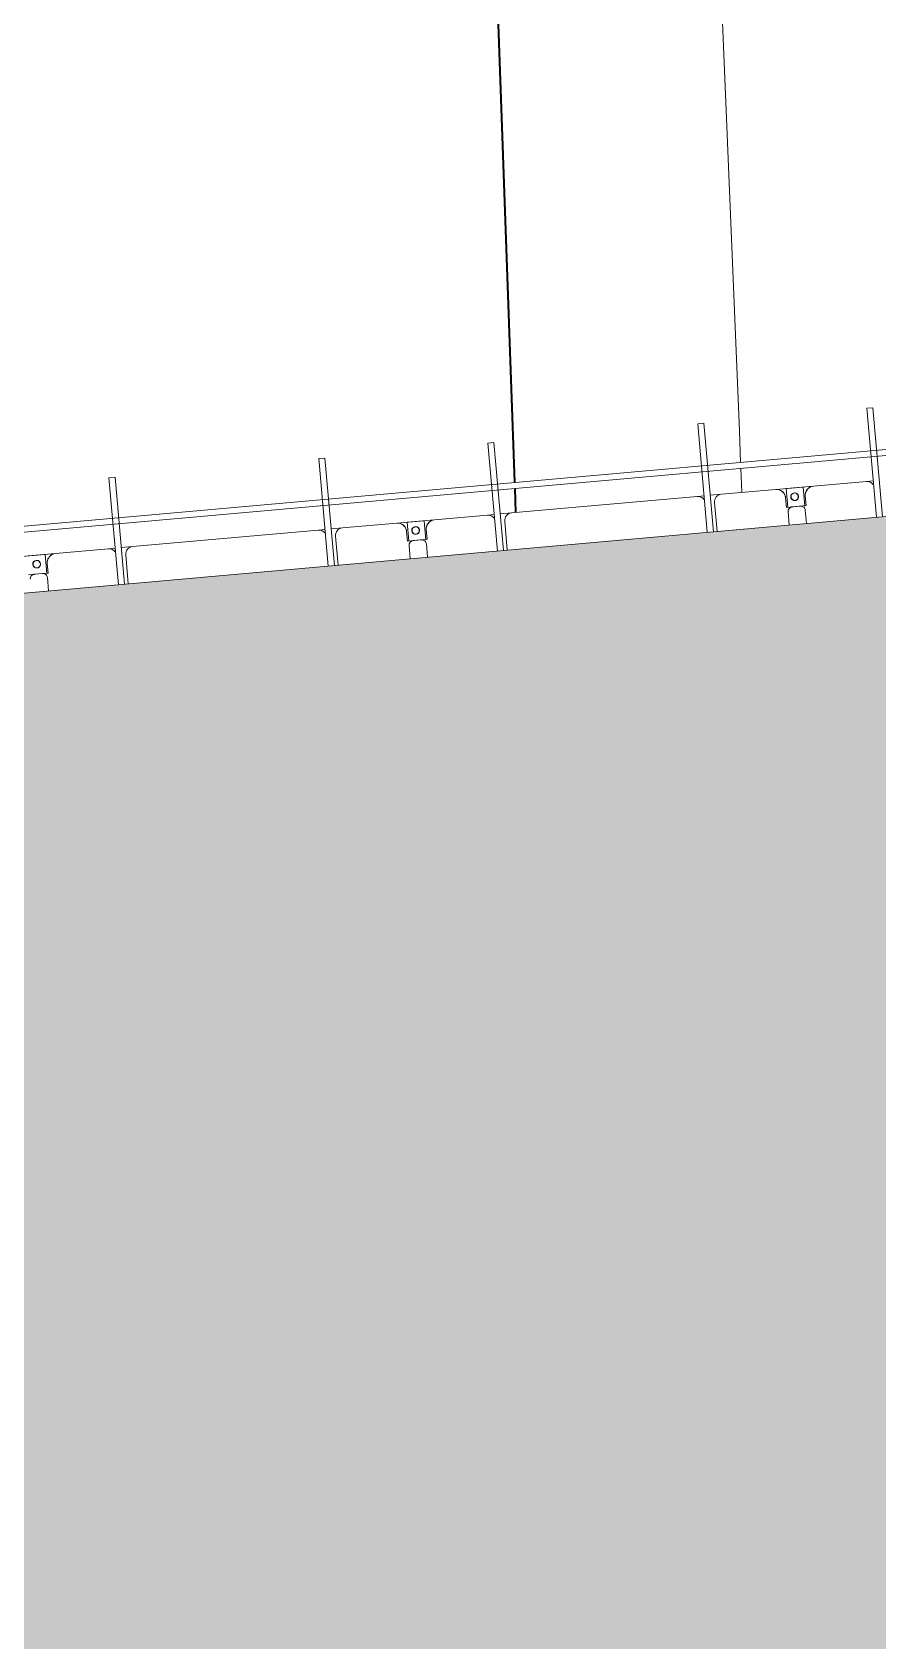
# Model space of a CAD drawing. Header units: millimetres. Extents: x -861324 to 439029, y -308065 to 694685.
# Drawn here: x -29565 to -23986, y 162013 to 172623 of the extents above; entities that cross this region are included whole.
import ezdxf

# ---------------------------------------------------------------- set-up
doc = ezdxf.new("R2010")
doc.units = ezdxf.units.MM
for name, color, linetype, lineweight in [('A-DETL-GENF', 92, 'Continuous', 9), ('A-DETL-THIN', 151, 'Continuous', 9), ('A-GENM', 13, 'Continuous', 9), ('C-TOPO-MAJR', 7, 'Continuous', 35), ('C-TOPO-MINR', 7, 'Continuous', 9), ('S-BEAM', 12, 'Continuous', 9)]:
    doc.layers.add(name, color=color, linetype=linetype, lineweight=lineweight)

# ---------------------------------------------------------------- blocks, each defined once
blk = doc.blocks.new('Dai phao do pin - DẢI PHAO ĐỠ PIN-15820-BỐ TRÍ BÈ PIN HỒ BẢN MÒNG')
at = {"layer": 'A-GENM', "color": 9}
for p, q in [((61370, 242), (61552, 242)), ((61552, 242), (61370, 242)), ((61438, 242), (61620, 242)), ((61620, 242), (61438, 242)), ((61552, 242), (61552, 116)), ((61552, 116), (61552, 242)), ((61970, 242), (62015, 242)), ((62055, 242), (62130, 242)), ((63360, 242), (63405, 242)), ((63445, 242), (63520, 242)), ((63880, 242), (64062, 242)), ((64062, 242), (63880, 242)), ((63948, 242), (64130, 242)), ((63948, 116), (63948, 242)), ((63948, 242), (63948, 116)), ((64130, 242), (63948, 242)), ((64062, 242), (64062, 116)), ((64062, 116), (64062, 242)), ((64480, 242), (64525, 242)), ((64565, 242), (64640, 242)), ((65870, 242), (65915, 242)), ((65955, 242), (66030, 242)), ((66390, 242), (66572, 242)), ((66572, 242), (66390, 242)), ((66458, 242), (66640, 242)), ((66458, 116), (66458, 242)), ((66458, 242), (66458, 116)), ((66640, 242), (66458, 242)), ((66572, 242), (66572, 116)), ((66572, 116), (66572, 242)), ((66990, 242), (67035, 242)), ((61430, 118), (61522, 118)), ((61522, 118), (61430, 118)), ((61430, 118), (61522, 118)), ((61468, 118), (61560, 118)), ((61560, 118), (61468, 118)), ((61468, 118), (61560, 118)), ((61560, 118), (61560, 182)), ((61560, 182), (61560, 118)), ((61560, 118), (61560, 182)), ((63940, 182), (63940, 118)), ((63940, 118), (63940, 182)), ((63940, 182), (63940, 118)), ((63940, 118), (64032, 118)), ((64032, 118), (63940, 118)), ((63940, 118), (64032, 118)), ((63978, 118), (64070, 118)), ((64070, 118), (63978, 118)), ((63978, 118), (64070, 118)), ((64070, 118), (64070, 182)), ((64070, 182), (64070, 118)), ((64070, 118), (64070, 182)), ((66450, 182), (66450, 118)), ((66450, 118), (66450, 182)), ((66450, 182), (66450, 118)), ((66450, 118), (66542, 118)), ((66542, 118), (66450, 118)), ((66450, 118), (66542, 118)), ((66488, 118), (66580, 118)), ((66580, 118), (66488, 118)), ((66488, 118), (66580, 118)), ((66580, 118), (66580, 182)), ((66580, 182), (66580, 118)), ((66580, 118), (66580, 182))]:
    blk.add_line(p, q, dxfattribs=at)
at = {"layer": 'A-GENM', "color": 7}
for p, q in [((61970, 242), (61620, 242)), ((61970, 242), (62015, 242)), ((62055, 242), (62130, 242)), ((63360, 242), (62130, 242)), ((63360, 242), (63405, 242)), ((63445, 242), (63520, 242)), ((63880, 242), (63520, 242)), ((64480, 242), (64130, 242)), ((64480, 242), (64525, 242)), ((64565, 242), (64640, 242)), ((65870, 242), (64640, 242)), ((65870, 242), (65915, 242)), ((65955, 242), (66030, 242)), ((66390, 242), (66030, 242)), ((66990, 242), (66640, 242)), ((66990, 242), (67035, 242)), ((61522, 118), (61430, 118)), ((61560, 118), (61468, 118)), ((61560, 182), (61560, 118)), ((62080, 192), (62080, 0)), ((63470, 192), (63470, 0)), ((63940, 118), (63940, 182)), ((64032, 118), (63940, 118)), ((64070, 118), (63978, 118)), ((64070, 182), (64070, 118)), ((64590, 192), (64590, 0)), ((65980, 192), (65980, 0)), ((66450, 118), (66450, 182)), ((66542, 118), (66450, 118)), ((66580, 118), (66488, 118)), ((66580, 182), (66580, 118)), ((61552, 0), (61552, 88)), ((63948, 88), (63948, 0)), ((64062, 0), (64062, 88)), ((66458, 88), (66458, 0)), ((66572, 0), (66572, 88))]:
    blk.add_line(p, q, dxfattribs=at)
for centre, radius, start, end in [((61620, 182), 60, 90, 180), ((61970, 192), 50, 30, 90), ((62130, 192), 50, 90, 180), ((63360, 192), 50, 30, 90), ((63520, 192), 50, 90, 180), ((63880, 182), 60, 360, 90), ((64130, 182), 60, 90, 180), ((64480, 192), 50, 30, 90), ((64640, 192), 50, 90, 180), ((65870, 192), 50, 30, 90), ((66030, 192), 50, 90, 180), ((66390, 182), 60, 360, 90), ((66640, 182), 60, 90, 180), ((66990, 192), 50, 30, 90), ((61468, 88), 30, 90, 180), ((61522, 88), 30, 360, 90), ((63978, 88), 30, 90, 180), ((64032, 88), 30, 360, 90), ((66488, 88), 30, 90, 180), ((66542, 88), 30, 360, 90)]:
    blk.add_arc(centre, radius, start, end, dxfattribs=at)
at = {"layer": 'A-GENM', "color": 9}
for centre, radius, start, end in [((61620, 182), 60, 105, 180), ((61620, 182), 60, 105, 180), ((61620, 182), 60, 105, 180), ((63880, 182), 60, 0, 75), ((63880, 182), 60, 360, 75), ((63880, 182), 60, 0, 75), ((64130, 182), 60, 105, 180), ((64130, 182), 60, 105, 180), ((64130, 182), 60, 105, 180), ((66390, 182), 60, 0, 75), ((66390, 182), 60, 360, 75), ((66390, 182), 60, 0, 75), ((66640, 182), 60, 105, 180), ((66640, 182), 60, 105, 180), ((66640, 182), 60, 105, 180), ((61468, 88), 30, 90, 105), ((61468, 88), 30, 90, 105), ((61468, 88), 30, 90, 105), ((61489, 183), 25, 0, 180), ((61489, 183), 25, 360, 180), ((61489, 183), 25, 180, 360), ((61489, 183), 25, 180, 360), ((61491, 183), 25, 0, 180), ((61491, 183), 25, 0, 180), ((61491, 183), 25, 180, 0), ((61491, 183), 25, 180, 360), ((63978, 88), 30, 90, 105), ((63978, 88), 30, 90, 105), ((63978, 88), 30, 90, 105), ((63999, 183), 25, 0, 180), ((63999, 183), 25, 360, 180), ((63999, 183), 25, 180, 360), ((63999, 183), 25, 180, 360), ((64001, 183), 25, 360, 180), ((64001, 183), 25, 0, 180), ((64001, 183), 25, 180, 0), ((64001, 183), 25, 180, 360), ((66488, 88), 30, 90, 105), ((66488, 88), 30, 90, 105), ((66488, 88), 30, 90, 105), ((66509, 183), 25, 0, 180), ((66509, 183), 25, 360, 180), ((66509, 183), 25, 180, 0), ((66509, 183), 25, 180, 360), ((66511, 183), 25, 0, 180), ((66511, 183), 25, 0, 180), ((66511, 183), 25, 180, 0), ((66511, 183), 25, 180, 360)]:
    blk.add_arc(centre, radius, start, end, dxfattribs=at)
blk = doc.blocks.new('Dầm C52 - Dầm C52-21048-BỐ TRÍ BÈ PIN HỒ BẢN MÒNG')
at = {"layer": 'S-BEAM', "color": 7}
for p, q in [((62837, 20), (63545, 20)), ((63545, 20), (63545, -20)), ((63545, -20), (62837, -20))]:
    blk.add_line(p, q, dxfattribs=at)
blk = doc.blocks.new('Dầm C52 - Dầm C52-21049-BỐ TRÍ BÈ PIN HỒ BẢN MÒNG')
at = {"layer": 'S-BEAM', "color": 7}
for p, q in [((62835, 20), (63547, 20)), ((63547, 20), (63547, -20)), ((63547, -20), (62835, -20))]:
    blk.add_line(p, q, dxfattribs=at)
blk = doc.blocks.new('Dầm C52 - Dầm C52-21050-BỐ TRÍ BÈ PIN HỒ BẢN MÒNG')
at = {"layer": 'S-BEAM', "color": 7}
for p, q in [((62833, 20), (63548, 20)), ((63548, 20), (63548, -20)), ((63548, -20), (62833, -20))]:
    blk.add_line(p, q, dxfattribs=at)
blk = doc.blocks.new('Dầm C52 - Dầm C52-21051-BỐ TRÍ BÈ PIN HỒ BẢN MÒNG')
at = {"layer": 'S-BEAM', "color": 7}
for p, q in [((62832, 20), (63550, 20)), ((63550, 20), (63550, -20)), ((63550, -20), (62832, -20))]:
    blk.add_line(p, q, dxfattribs=at)
blk = doc.blocks.new('Dầm C52 - Dầm C52-21052-BỐ TRÍ BÈ PIN HỒ BẢN MÒNG')
at = {"layer": 'S-BEAM', "color": 7}
for p, q in [((62830, 20), (63552, 20)), ((63552, 20), (63552, -20)), ((63552, -20), (62830, -20))]:
    blk.add_line(p, q, dxfattribs=at)
blk = doc.blocks.new('Dầm C52 - Hộp 40x60-V105-BỐ TRÍ BÈ PIN HỒ BẢN MÒNG')
at = {"layer": 'S-BEAM', "color": 7}
for p, q in [((-37160, 20), (37160, 20)), ((37160, -20), (-37160, -20))]:
    blk.add_line(p, q, dxfattribs=at)
blk = doc.blocks.new('HOBANMONG_BEPIN 4_rvt-1-BỐ TRÍ BÈ PIN HỒ BẢN MÒNG')
at = {"layer": 'A-GENM', "lineweight": 9, "rotation": 5.079345730330462}
blk.add_blockref('Dai phao do pin - DẢI PHAO ĐỠ PIN-15820-BỐ TRÍ BÈ PIN HỒ BẢN MÒNG', (-90767, 163488), dxfattribs=at)
at = {"layer": 'S-BEAM', "lineweight": 9}
for name, p, rotation in [('Dầm C52 - Hộp 40x60-V105-BỐ TRÍ BÈ PIN HỒ BẢN MÒNG', (-57622, 166856), 5.079345730330104), ('Dầm C52 - Dầm C52-21052-BỐ TRÍ BÈ PIN HỒ BẢN MÒNG', (-18413, 106842), 95.07934573032993), ('Dầm C52 - Dầm C52-21051-BỐ TRÍ BÈ PIN HỒ BẢN MÒNG', (-19528, 106741), 95.07934573032993), ('Dầm C52 - Dầm C52-21050-BỐ TRÍ BÈ PIN HỒ BẢN MÒNG', (-20912, 106616), 95.07934573032993), ('Dầm C52 - Dầm C52-21049-BỐ TRÍ BÈ PIN HỒ BẢN MÒNG', (-22028, 106515), 95.07934573032993), ('Dầm C52 - Dầm C52-21048-BỐ TRÍ BÈ PIN HỒ BẢN MÒNG', (-23412, 106390), 95.07934573032993)]:
    blk.add_blockref(name, p, dxfattribs=dict(at, rotation=rotation))

msp = doc.modelspace()

# ---------------------------------------------------------------- hatches: boundary and pattern name
at = {"layer": 'A-DETL-GENF'}
msp.add_hatch(color=8, dxfattribs=at).paths.add_polyline_path([(-77890, -10053), (-40370, -6718), (-44620, 41093), (-10168, 44155), (-21324, 169661), (-93296, 163263), (-77965, -9210)])

# ---------------------------------------------------------------- linework, layer by layer
at = {"layer": 'A-DETL-THIN'}
msp.add_line((-21324, 169661), (-93296, 163263), dxfattribs=at)
at = {"layer": 'C-TOPO-MAJR'}
for p, q in [((-26380, 169653), (-26559, 174688)), ((-26373, 169454), (-26379, 169613))]:
    msp.add_line(p, q, dxfattribs=at)
at = {"layer": 'C-TOPO-MINR'}
for p, q in [((-24899, 169991), (-25091, 174624)), ((-24891, 169785), (-24899, 169991)), ((-24884, 169587), (-24890, 169745))]:
    msp.add_line(p, q, dxfattribs=at)

# ---------------------------------------------------------------- block references
at = {"lineweight": 5}
msp.add_blockref('HOBANMONG_BEPIN 4_rvt-1-BỐ TRÍ BÈ PIN HỒ BẢN MÒNG', (0, 0), dxfattribs=at)

doc.saveas('drawing.dxf')
